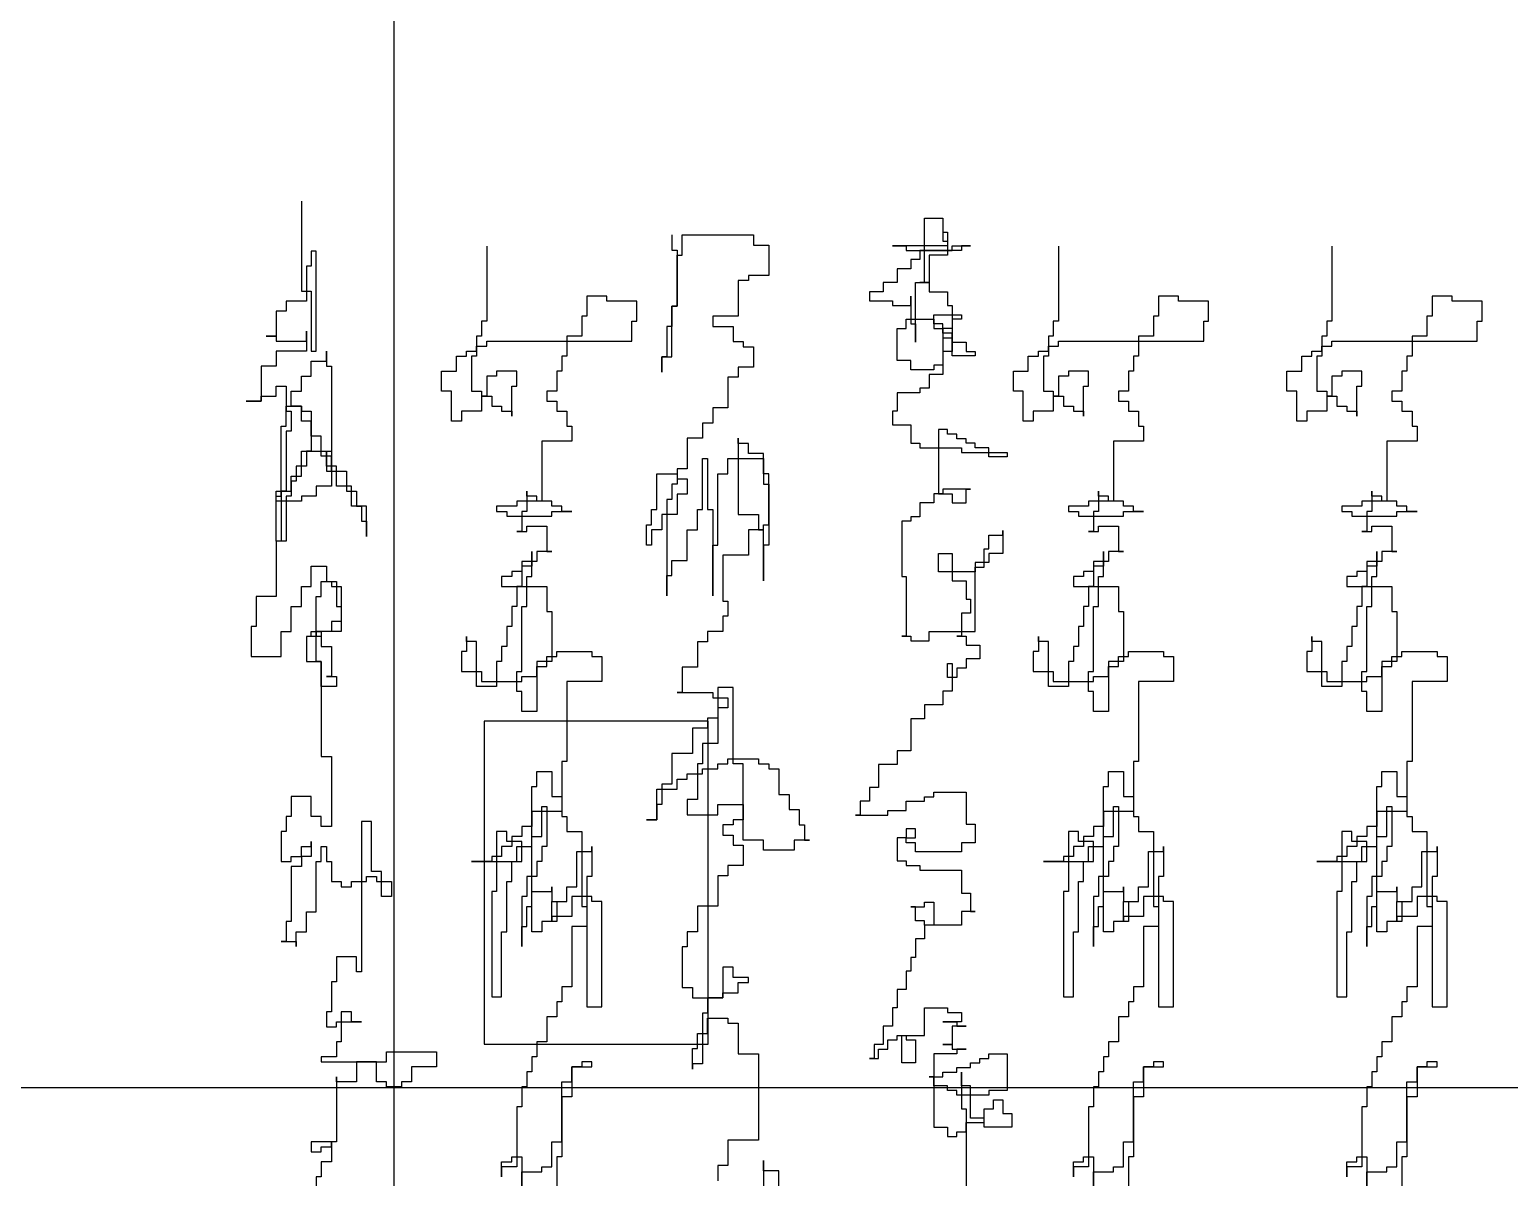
# Model space of a CAD drawing. Extents: x 225307 to 340959, y 27372 to 84205.
# Drawn here: x 314152 to 315447, y 74652 to 75657 of the extents above; entities that cross this region are included whole.
import ezdxf

# ---------------------------------------------------------------- set-up
doc = ezdxf.new("R2010")
doc.units = 0
doc.header["$MEASUREMENT"] = 0
doc.layers.get('0').update_dxf_attribs({"linetype": 'CONTINUOUS'})
doc.layers.add('3', color=7, linetype='CONTINUOUS')
doc.layers.add('PH', color=8, linetype='CONTINUOUS')

msp = doc.modelspace()

# ---------------------------------------------------------------- linework, layer by layer
at = {"color": 251}
for points in [[(314389.9, 75506.7), (314389.9, 75427.9), (314398.6, 75427.9), (314398.6, 75375.3), (314403, 75375.3), (314403, 75462.9), (314398.6, 75462.9), (314398.6, 75449.8), (314394.3, 75449.8), (314394.3, 75419.1), (314376.7, 75419.1), (314376.7, 75410.3), (314368, 75410.3), (314368, 75388.4), (314359.2, 75388.4), (314368, 75388.4), (314368, 75384.1), (314394.3, 75384.1), (314394.3, 75392.8), (314394.3, 75375.3), (314368, 75375.3), (314368, 75362.2), (314354.8, 75362.2), (314354.8, 75331.5), (314341.7, 75331.5), (314354.8, 75331.5), (314354.8, 75335.9), (314368, 75335.9), (314368, 75344.6), (314376.7, 75344.6), (314376.7, 75322.7), (314381.1, 75322.7), (314381.1, 75305.2), (314376.7, 75305.2), (314376.7, 75252.7), (314372.3, 75252.7), (314372.3, 75208.9), (314368, 75208.9), (314368, 75248.3), (314372.3, 75248.3), (314372.3, 75309.6), (314376.7, 75309.6), (314376.7, 75327.1), (314381.1, 75327.1), (314381.1, 75340.3), (314389.9, 75340.3), (314389.9, 75353.4), (314398.6, 75353.4), (314398.6, 75366.5), (314411.8, 75366.5), (314411.8, 75375.3), (314411.8, 75362.2), (314416.2, 75362.2), (314416.2, 75257), (314403, 75257), (314403, 75248.3), (314389.9, 75248.3), (314389.9, 75243.9), (314368, 75243.9), (314368, 75252.7), (314381.1, 75252.7), (314381.1, 75265.8), (314389.9, 75265.8), (314389.9, 75287.7), (314416.2, 75287.7), (314416.2, 75270.2), (314429.3, 75270.2), (314429.3, 75252.7), (314438.1, 75252.7), (314438.1, 75239.5), (314442.5, 75239.5), (314442.5, 75226.4), (314446.9, 75226.4), (314446.9, 75213.2), (314446.9, 75239.5), (314433.7, 75239.5), (314433.7, 75257), (314420.6, 75257), (314420.6, 75274.6), (314411.8, 75274.6), (314411.8, 75287.7), (314411.8, 75270.2), (314416.2, 75270.2), (314416.2, 75283.3), (314407.4, 75283.3), (314407.4, 75300.8), (314398.6, 75300.8), (314398.6, 75314), (314389.9, 75314), (314389.9, 75327.1), (314381.1, 75327.1), (314389.9, 75327.1), (314389.9, 75322.7), (314398.6, 75322.7), (314398.6, 75287.7), (314394.3, 75287.7), (314394.3, 75274.6), (314385.5, 75274.6), (314385.5, 75261.4), (314381.1, 75261.4), (314381.1, 75248.3), (314376.7, 75248.3), (314376.7, 75208.9), (314368, 75208.9), (314368, 75160.7), (314350.4, 75160.7), (314350.4, 75134.4), (314346, 75134.4), (314346, 75108.1), (314372.3, 75108.1), (314372.3, 75130), (314381.1, 75130), (314381.1, 75151.9), (314389.9, 75151.9), (314389.9, 75169.4), (314398.6, 75169.4), (314398.6, 75187), (314411.8, 75187), (314411.8, 75173.8), (314420.6, 75173.8), (314420.6, 75151.9), (314424.9, 75151.9), (314424.9, 75138.8), (314416.2, 75138.8), (314416.2, 75130), (314407.4, 75130), (314407.4, 75125.6), (314398.6, 75125.6), (314398.6, 75130), (314407.4, 75130), (314407.4, 75116.9), (314416.2, 75116.9), (314416.2, 75090.6), (314411.8, 75090.6), (314420.6, 75090.6), (314420.6, 75081.8), (314407.4, 75081.8), (314407.4, 75103.7), (314403, 75103.7), (314403, 75160.7), (314407.4, 75160.7), (314407.4, 75173.8), (314416.2, 75173.8), (314416.2, 75169.4), (314424.9, 75169.4), (314424.9, 75130), (314403, 75130), (314403, 75125.6), (314394.3, 75125.6), (314394.3, 75103.7), (314407.4, 75103.7), (314407.4, 75020.5), (314416.2, 75020.5), (314416.2, 74959.2), (314407.4, 74959.2), (314407.4, 74968), (314398.6, 74968), (314398.6, 74985.5), (314381.1, 74985.5), (314381.1, 74968), (314376.7, 74968), (314376.7, 74954.8), (314372.3, 74954.8), (314372.3, 74928.5), (314381.1, 74928.5), (314381.1, 74932.9), (314389.9, 74932.9), (314389.9, 74941.7), (314398.6, 74941.7), (314398.6, 74946.1), (314398.6, 74932.9), (314389.9, 74932.9), (314389.9, 74924.2), (314381.1, 74924.2), (314381.1, 74876), (314376.7, 74876), (314376.7, 74858.5), (314372.3, 74858.5), (314385.5, 74858.5), (314385.5, 74854.1), (314385.5, 74867.2), (314394.3, 74867.2), (314394.3, 74884.7), (314403, 74884.7), (314403, 74928.5), (314407.4, 74928.5), (314407.4, 74941.7), (314411.8, 74941.7), (314411.8, 74928.5), (314416.2, 74928.5), (314416.2, 74911), (314424.9, 74911), (314424.9, 74906.6), (314433.7, 74906.6), (314433.7, 74911), (314446.9, 74911), (314446.9, 74915.4), (314455.6, 74915.4), (314455.6, 74911), (314468.8, 74911), (314468.8, 74897.9), (314460, 74897.9), (314460, 74919.8), (314451.2, 74919.8), (314451.2, 74963.6), (314442.5, 74963.6), (314442.5, 74832.2), (314438.1, 74832.2), (314438.1, 74845.3), (314420.6, 74845.3), (314420.6, 74823.4), (314416.2, 74823.4), (314416.2, 74797.1), (314411.8, 74797.1), (314411.8, 74784), (314420.6, 74784), (314420.6, 74788.4), (314442.5, 74788.4), (314433.7, 74788.4), (314433.7, 74797.1), (314424.9, 74797.1), (314424.9, 74770.9), (314420.6, 74770.9), (314420.6, 74757.7), (314407.4, 74757.7), (314407.4, 74753.3), (314464.4, 74753.3), (314464.4, 74762.1), (314508.2, 74762.1), (314508.2, 74749), (314486.3, 74749), (314486.3, 74735.8), (314477.5, 74735.8), (314477.5, 74731.4), (314464.4, 74731.4), (314464.4, 74735.8), (314455.6, 74735.8), (314455.6, 74753.3), (314438.1, 74753.3), (314438.1, 74735.8), (314420.6, 74735.8), (314420.6, 74740.2), (314420.6, 74683.3), (314398.6, 74683.3), (314398.6, 74674.5), (314407.4, 74674.5), (314407.4, 74678.9), (314416.2, 74678.9), (314416.2, 74683.3), (314416.2, 74665.7), (314407.4, 74665.7), (314407.4, 74652.6), (314403, 74652.6), (314403, 74635.1)], [(314951.4, 75491.6), (314951.4, 75479.5), (314955.5, 75479.5), (314955.5, 75467.5), (314907.2, 75467.5), (314919.3, 75467.5), (314919.3, 75463.5), (314959.5, 75463.5), (314959.5, 75467.5), (314975.6, 75467.5), (314967.5, 75467.5), (314967.5, 75463.5), (314931.3, 75463.5), (314931.3, 75455.4), (314923.3, 75455.4), (314923.3, 75447.4), (314911.2, 75447.4), (314911.2, 75435.3), (314899.2, 75435.3), (314899.2, 75427.3), (314887.1, 75427.3), (314887.1, 75419.3), (314907.2, 75419.3), (314907.2, 75415.2), (314923.3, 75415.2), (314923.3, 75423.3), (314923.3, 75399.2), (314927.3, 75399.2), (314927.3, 75383.1), (314927.3, 75435.3), (314935.4, 75435.3), (314935.4, 75491.6), (314951.4, 75491.6), (314951.4, 75471.5), (314955.5, 75471.5), (314955.5, 75459.4), (314939.4, 75459.4), (314939.4, 75435.3), (314931.3, 75435.3), (314939.4, 75435.3), (314939.4, 75427.3), (314955.5, 75427.3), (314955.5, 75415.2), (314959.5, 75415.2), (314959.5, 75375.1), (314951.4, 75375.1), (314951.4, 75363), (314943.4, 75363), (314943.4, 75359), (314923.3, 75359), (314923.3, 75367), (314911.2, 75367), (314911.2, 75395.2), (314919.3, 75395.2), (314919.3, 75403.2), (314943.4, 75403.2), (314943.4, 75395.2), (314951.4, 75395.2), (314951.4, 75387.1), (314959.5, 75387.1), (314959.5, 75383.1), (314971.6, 75383.1), (314971.6, 75375.1), (314979.6, 75375.1), (314979.6, 75371.1), (314959.5, 75371.1), (314959.5, 75391.1), (314951.4, 75391.1), (314951.4, 75399.2), (314943.4, 75399.2), (314943.4, 75407.2), (314967.5, 75407.2), (314967.5, 75403.2), (314959.5, 75403.2), (314959.5, 75395.2), (314951.4, 75395.2), (314951.4, 75355), (314939.4, 75355), (314939.4, 75342.9), (314931.3, 75342.9), (314931.3, 75338.9), (314911.2, 75338.9), (314911.2, 75322.8), (314907.2, 75322.8), (314907.2, 75310.8), (314923.3, 75310.8), (314923.3, 75294.7), (314931.3, 75294.7), (314931.3, 75290.7), (314967.5, 75290.7), (314967.5, 75286.7), (315007.7, 75286.7), (315007.7, 75282.7), (314991.7, 75282.7), (314991.7, 75290.7), (314979.6, 75290.7), (314979.6, 75294.7), (314971.6, 75294.7), (314971.6, 75298.7), (314963.5, 75298.7), (314963.5, 75302.7), (314955.5, 75302.7), (314955.5, 75306.8), (314947.4, 75306.8), (314947.4, 75250.5), (314959.5, 75250.5), (314959.5, 75242.5), (314971.6, 75242.5), (314971.6, 75254.5), (314975.6, 75254.5), (314951.4, 75254.5), (314951.4, 75250.5), (314943.4, 75250.5), (314943.4, 75242.5), (314931.3, 75242.5), (314931.3, 75230.4), (314923.3, 75230.4), (314923.3, 75226.4), (314915.3, 75226.4), (314915.3, 75178.2), (314919.3, 75178.2), (314919.3, 75126), (314915.3, 75126), (314923.3, 75126), (314923.3, 75121.9), (314939.4, 75121.9), (314939.4, 75130), (314979.6, 75130), (314979.6, 75186.2), (314987.6, 75186.2), (314987.6, 75202.3), (314991.7, 75202.3), (314991.7, 75214.4), (315003.7, 75214.4), (315003.7, 75218.4), (315003.7, 75198.3), (314991.7, 75198.3), (314991.7, 75190.2), (314979.6, 75190.2), (314979.6, 75182.2), (314947.4, 75182.2), (314947.4, 75198.3), (314959.5, 75198.3), (314959.5, 75174.2), (314971.6, 75174.2), (314971.6, 75158.1), (314975.6, 75158.1), (314975.6, 75146), (314967.5, 75146), (314967.5, 75126), (314963.5, 75126), (314971.6, 75126), (314971.6, 75117.9), (314983.6, 75117.9), (314983.6, 75105.9), (314971.6, 75105.9), (314971.6, 75097.8), (314963.5, 75097.8), (314963.5, 75089.8), (314955.5, 75089.8), (314955.5, 75101.8), (314959.5, 75101.8), (314959.5, 75077.7), (314951.4, 75077.7), (314951.4, 75065.7), (314935.4, 75065.7), (314935.4, 75053.6), (314923.3, 75053.6), (314923.3, 75025.5), (314911.2, 75025.5), (314911.2, 75013.5), (314895.1, 75013.5), (314895.1, 74993.4), (314887.1, 74993.4), (314887.1, 74981.3), (314879.1, 74981.3), (314879.1, 74969.3), (314875, 74969.3), (314903.2, 74969.3), (314903.2, 74973.3), (314919.3, 74973.3), (314919.3, 74981.3), (314935.4, 74981.3), (314935.4, 74985.3), (314943.4, 74985.3), (314943.4, 74989.3), (314971.6, 74989.3), (314971.6, 74961.2), (314979.6, 74961.2), (314979.6, 74945.1), (314967.5, 74945.1), (314967.5, 74937.1), (314927.3, 74937.1), (314927.3, 74945.1), (314919.3, 74945.1), (314919.3, 74949.2), (314927.3, 74949.2), (314927.3, 74957.2), (314919.3, 74957.2), (314919.3, 74949.2), (314911.2, 74949.2), (314911.2, 74929.1), (314919.3, 74929.1), (314919.3, 74925.1), (314931.3, 74925.1), (314931.3, 74921), (314967.5, 74921), (314967.5, 74901), (314975.6, 74901), (314975.6, 74884.9), (314979.6, 74884.9), (314967.5, 74884.9), (314967.5, 74872.8), (314935.4, 74872.8), (314935.4, 74876.8), (314927.3, 74876.8), (314927.3, 74888.9), (314923.3, 74888.9), (314935.4, 74888.9), (314935.4, 74892.9), (314943.4, 74892.9), (314943.4, 74872.8), (314935.4, 74872.8), (314935.4, 74860.8), (314927.3, 74860.8), (314927.3, 74844.7), (314923.3, 74844.7), (314923.3, 74832.6), (314919.3, 74832.6), (314919.3, 74816.6), (314911.2, 74816.6), (314911.2, 74800.5), (314907.2, 74800.5), (314907.2, 74784.4), (314899.2, 74784.4), (314899.2, 74768.4), (314891.1, 74768.4), (314891.1, 74756.3), (314887.1, 74756.3), (314895.1, 74756.3), (314895.1, 74764.3), (314903.2, 74764.3), (314903.2, 74772.4), (314911.2, 74772.4), (314911.2, 74776.4), (314919.3, 74776.4), (314919.3, 74772.4), (314927.3, 74772.4), (314927.3, 74752.3), (314915.3, 74752.3), (314915.3, 74776.4), (314935.4, 74776.4), (314935.4, 74800.5), (314955.5, 74800.5), (314955.5, 74796.5), (314967.5, 74796.5), (314967.5, 74788.4), (314951.4, 74788.4), (314963.5, 74788.4), (314963.5, 74784.4), (314971.6, 74784.4), (314959.5, 74784.4), (314959.5, 74768.4), (314951.4, 74768.4), (314959.5, 74768.4), (314959.5, 74764.3), (314971.6, 74764.3), (314963.5, 74764.3), (314963.5, 74760.3), (314943.4, 74760.3), (314943.4, 74740.2), (314939.4, 74740.2), (314951.4, 74740.2), (314951.4, 74744.3), (314963.5, 74744.3), (314963.5, 74748.3), (314975.6, 74748.3), (314975.6, 74752.3), (314983.6, 74752.3), (314983.6, 74756.3), (314991.7, 74756.3), (314991.7, 74760.3), (315007.7, 74760.3), (315007.7, 74728.2), (314991.7, 74728.2), (314991.7, 74724.2), (314963.5, 74724.2), (314963.5, 74728.2), (314955.5, 74728.2), (314955.5, 74732.2), (314943.4, 74732.2), (314943.4, 74740.2), (314943.4, 74696), (314955.5, 74696), (314955.5, 74688), (314963.5, 74688), (314963.5, 74692), (314971.6, 74692), (314971.6, 74700.1), (314987.6, 74700.1), (314987.6, 74712.1), (314995.7, 74712.1), (314995.7, 74720.1), (315003.7, 74720.1), (315003.7, 74708.1), (315011.8, 74708.1), (315011.8, 74696), (314987.6, 74696), (314987.6, 74704.1), (314975.6, 74704.1), (314975.6, 74732.2), (314967.5, 74732.2), (314967.5, 74744.3), (314967.5, 74712.1), (314971.6, 74712.1), (314971.6, 74603.6)], [(314714.2, 75477.1), (314714.2, 75463.8), (314718.7, 75463.8), (314718.7, 75414.8), (314714.2, 75414.8), (314714.2, 75397), (314709.8, 75397), (314709.8, 75370.3), (314705.3, 75370.3), (314705.3, 75356.9), (314705.3, 75370.3), (314714.2, 75370.3), (314714.2, 75414.8), (314718.7, 75414.8), (314718.7, 75459.3), (314723.1, 75459.3), (314723.1, 75477.1), (314785.5, 75477.1), (314785.5, 75468.2), (314798.9, 75468.2), (314798.9, 75441.5), (314781.1, 75441.5), (314781.1, 75437.1), (314772.2, 75437.1), (314772.2, 75405.9), (314749.9, 75405.9), (314749.9, 75397), (314767.7, 75397), (314767.7, 75383.7), (314776.6, 75383.7), (314776.6, 75379.2), (314785.5, 75379.2), (314785.5, 75361.4), (314772.2, 75361.4), (314772.2, 75352.5), (314763.2, 75352.5), (314763.2, 75325.8), (314749.9, 75325.8), (314749.9, 75312.4), (314741, 75312.4), (314741, 75299.1), (314727.6, 75299.1), (314727.6, 75272.4), (314718.7, 75272.4), (314718.7, 75259), (314714.2, 75259), (314714.2, 75245.6), (314709.8, 75245.6), (314709.8, 75232.3), (314705.3, 75232.3), (314705.3, 75218.9), (314696.4, 75218.9), (314696.4, 75205.6), (314692, 75205.6), (314692, 75223.4), (314696.4, 75223.4), (314696.4, 75236.7), (314700.9, 75236.7), (314700.9, 75267.9), (314718.7, 75267.9), (314718.7, 75263.5), (314727.6, 75263.5), (314727.6, 75250.1), (314718.7, 75250.1), (314718.7, 75232.3), (314709.8, 75232.3), (314709.8, 75161.1), (314709.8, 75178.9), (314714.2, 75178.9), (314714.2, 75192.2), (314727.6, 75192.2), (314727.6, 75218.9), (314736.5, 75218.9), (314736.5, 75236.7), (314741, 75236.7), (314741, 75281.3), (314745.4, 75281.3), (314745.4, 75236.7), (314749.9, 75236.7), (314749.9, 75161.1), (314749.9, 75205.6), (314754.3, 75205.6), (314754.3, 75267.9), (314763.2, 75267.9), (314763.2, 75281.3), (314794.4, 75281.3), (314794.4, 75259), (314798.9, 75259), (314798.9, 75205.6), (314794.4, 75205.6), (314794.4, 75174.4), (314794.4, 75223.4), (314798.9, 75223.4), (314798.9, 75267.9), (314794.4, 75267.9), (314794.4, 75285.7), (314781.1, 75285.7), (314781.1, 75294.6), (314772.2, 75294.6), (314772.2, 75299.1), (314772.2, 75232.3), (314790, 75232.3), (314790, 75218.9), (314794.4, 75218.9), (314781.1, 75218.9), (314781.1, 75196.7), (314758.8, 75196.7), (314758.8, 75156.6), (314763.2, 75156.6), (314763.2, 75143.3), (314758.8, 75143.3), (314758.8, 75129.9), (314745.4, 75129.9), (314745.4, 75121), (314736.5, 75121), (314736.5, 75098.7), (314723.1, 75098.7), (314723.1, 75076.5), (314718.7, 75076.5), (314749.9, 75076.5), (314749.9, 75072), (314763.2, 75072), (314763.2, 75063.1), (314754.3, 75063.1), (314754.3, 75054.2), (314745.4, 75054.2), (314745.4, 75045.3), (314732.1, 75045.3), (314732.1, 75023.1), (314714.2, 75023.1), (314714.2, 74996.3), (314705.3, 74996.3), (314705.3, 74978.5), (314700.9, 74978.5), (314700.9, 74965.2), (314692, 74965.2), (314700.9, 74965.2), (314700.9, 74991.9), (314718.7, 74991.9), (314718.7, 75000.8), (314727.6, 75000.8), (314727.6, 75005.3), (314741, 75005.3), (314741, 75009.7), (314754.3, 75009.7), (314754.3, 75014.2), (314763.2, 75014.2), (314763.2, 75018.6), (314790, 75018.6), (314790, 75014.2), (314798.9, 75014.2), (314798.9, 75009.7), (314807.8, 75009.7), (314807.8, 74987.4), (314816.7, 74987.4), (314816.7, 74974.1), (314825.6, 74974.1), (314825.6, 74960.7), (314830.1, 74960.7), (314830.1, 74947.4), (314834.5, 74947.4), (314821.2, 74947.4), (314821.2, 74938.5), (314794.4, 74938.5), (314794.4, 74947.4), (314776.6, 74947.4), (314776.6, 75014.2), (314767.7, 75014.2), (314767.7, 75080.9), (314754.3, 75080.9), (314754.3, 75032), (314741, 75032), (314741, 75014.2), (314736.5, 75014.2), (314736.5, 74983), (314727.6, 74983), (314727.6, 74969.6), (314754.3, 74969.6), (314754.3, 74978.5), (314776.6, 74978.5), (314776.6, 74965.2), (314767.7, 74965.2), (314767.7, 74960.7), (314758.8, 74960.7), (314758.8, 74951.8), (314767.7, 74951.8), (314767.7, 74942.9), (314776.6, 74942.9), (314776.6, 74925.1), (314763.2, 74925.1), (314763.2, 74916.2), (314754.3, 74916.2), (314754.3, 74889.5), (314736.5, 74889.5), (314736.5, 74867.2), (314727.6, 74867.2), (314727.6, 74853.9), (314723.1, 74853.9), (314723.1, 74818.3), (314732.1, 74818.3), (314732.1, 74809.4), (314758.8, 74809.4), (314758.8, 74813.8), (314772.2, 74813.8), (314772.2, 74822.7), (314781.1, 74822.7), (314781.1, 74827.2), (314767.7, 74827.2), (314767.7, 74836.1), (314758.8, 74836.1), (314758.8, 74809.4), (314745.4, 74809.4), (314745.4, 74796), (314741, 74796), (314741, 74751.5), (314732.1, 74751.5), (314732.1, 74747), (314732.1, 74764.9), (314736.5, 74764.9), (314736.5, 74778.2), (314745.4, 74778.2), (314745.4, 74791.6), (314763.2, 74791.6), (314763.2, 74787.1), (314772.2, 74787.1), (314772.2, 74760.4), (314790, 74760.4), (314790, 74684.7), (314763.2, 74684.7), (314763.2, 74662.5), (314754.3, 74662.5), (314754.3, 74649.1)], [(314552.1, 75467.3), (314552.1, 75401.6), (314547.7, 75401.6), (314547.7, 75388.4), (314543.3, 75388.4), (314543.3, 75370.9), (314538.9, 75370.9), (314538.9, 75340.3), (314547.7, 75340.3), (314547.7, 75335.9), (314556.5, 75335.9), (314556.5, 75327.1), (314565.2, 75327.1), (314565.2, 75322.7), (314574, 75322.7), (314574, 75318.4), (314574, 75344.6), (314578.4, 75344.6), (314578.4, 75357.8), (314560.8, 75357.8), (314560.8, 75353.4), (314552.1, 75353.4), (314552.1, 75335.9), (314547.7, 75335.9), (314547.7, 75322.7), (314530.2, 75322.7), (314530.2, 75314), (314521.4, 75314), (314521.4, 75340.3), (314512.6, 75340.3), (314512.6, 75357.8), (314525.8, 75357.8), (314525.8, 75370.9), (314534.5, 75370.9), (314534.5, 75375.3), (314543.3, 75375.3), (314543.3, 75379.7), (314552.1, 75379.7), (314552.1, 75384.1), (314679.2, 75384.1), (314679.2, 75401.6), (314683.6, 75401.6), (314683.6, 75419.1), (314657.3, 75419.1), (314657.3, 75423.5), (314639.7, 75423.5), (314639.7, 75406), (314635.4, 75406), (314635.4, 75388.4), (314622.2, 75388.4), (314622.2, 75370.9), (314617.8, 75370.9), (314617.8, 75357.8), (314613.4, 75357.8), (314613.4, 75340.3), (314604.7, 75340.3), (314604.7, 75331.5), (314613.4, 75331.5), (314613.4, 75322.7), (314622.2, 75322.7), (314622.2, 75309.6), (314626.6, 75309.6), (314626.6, 75296.5), (314600.3, 75296.5), (314600.3, 75243.9), (314578.4, 75243.9), (314578.4, 75239.5), (314560.8, 75239.5), (314560.8, 75235.1), (314569.6, 75235.1), (314569.6, 75230.8), (314609.1, 75230.8), (314609.1, 75235.1), (314626.6, 75235.1), (314617.8, 75235.1), (314617.8, 75239.5), (314609.1, 75239.5), (314609.1, 75243.9), (314595.9, 75243.9), (314595.9, 75248.3), (314587.1, 75248.3), (314587.1, 75252.7), (314587.1, 75235.1), (314582.8, 75235.1), (314582.8, 75217.6), (314578.4, 75217.6), (314587.1, 75217.6), (314587.1, 75222), (314604.7, 75222), (314604.7, 75200.1), (314609.1, 75200.1), (314595.9, 75200.1), (314595.9, 75191.3), (314582.8, 75191.3), (314582.8, 75182.6), (314574, 75182.6), (314574, 75178.2), (314565.2, 75178.2), (314565.2, 75169.4), (314604.7, 75169.4), (314604.7, 75147.5), (314609.1, 75147.5), (314609.1, 75103.7), (314595.9, 75103.7), (314595.9, 75059.9), (314582.8, 75059.9), (314582.8, 75077.5), (314578.4, 75077.5), (314578.4, 75095), (314582.8, 75095), (314582.8, 75151.9), (314587.1, 75151.9), (314587.1, 75178.2), (314591.5, 75178.2), (314591.5, 75200.1), (314591.5, 75187), (314582.8, 75187), (314582.8, 75169.4), (314578.4, 75169.4), (314578.4, 75151.9), (314574, 75151.9), (314574, 75134.4), (314569.6, 75134.4), (314569.6, 75116.9), (314565.2, 75116.9), (314565.2, 75103.7), (314560.8, 75103.7), (314560.8, 75081.8), (314543.3, 75081.8), (314543.3, 75121.3), (314534.5, 75121.3), (314534.5, 75125.6), (314534.5, 75112.5), (314530.2, 75112.5), (314530.2, 75095), (314547.7, 75095), (314547.7, 75086.2), (314582.8, 75086.2), (314582.8, 75090.6), (314595.9, 75090.6), (314595.9, 75099.4), (314604.7, 75099.4), (314604.7, 75108.1), (314613.4, 75108.1), (314613.4, 75112.5), (314644.1, 75112.5), (314644.1, 75108.1), (314652.9, 75108.1), (314652.9, 75086.2), (314622.2, 75086.2), (314622.2, 75016.1), (314617.8, 75016.1), (314617.8, 74972.3), (314591.5, 74972.3), (314591.5, 74959.2), (314582.8, 74959.2), (314582.8, 74950.4), (314574, 74950.4), (314574, 74941.7), (314565.2, 74941.7), (314565.2, 74932.9), (314556.5, 74932.9), (314556.5, 74928.5), (314538.9, 74928.5), (314582.8, 74928.5), (314582.8, 74946.1), (314569.6, 74946.1), (314569.6, 74954.8), (314560.8, 74954.8), (314560.8, 74902.3), (314556.5, 74902.3), (314556.5, 74810.3), (314565.2, 74810.3), (314565.2, 74867.2), (314569.6, 74867.2), (314569.6, 74911), (314574, 74911), (314574, 74928.5), (314578.4, 74928.5), (314578.4, 74941.7), (314591.5, 74941.7), (314591.5, 74950.4), (314600.3, 74950.4), (314600.3, 74976.7), (314604.7, 74976.7), (314604.7, 74941.7), (314600.3, 74941.7), (314600.3, 74928.5), (314595.9, 74928.5), (314595.9, 74915.4), (314587.1, 74915.4), (314587.1, 74897.9), (314582.8, 74897.9), (314582.8, 74854.1), (314582.8, 74871.6), (314587.1, 74871.6), (314587.1, 74889.1), (314591.5, 74889.1), (314591.5, 74902.3), (314609.1, 74902.3), (314609.1, 74906.6), (314609.1, 74893.5), (314613.4, 74893.5), (314613.4, 74876), (314600.3, 74876), (314600.3, 74867.2), (314591.5, 74867.2), (314591.5, 74994.2), (314595.9, 74994.2), (314595.9, 75007.4), (314609.1, 75007.4), (314609.1, 74985.5), (314617.8, 74985.5), (314617.8, 74968), (314622.2, 74968), (314622.2, 74954.8), (314635.4, 74954.8), (314635.4, 74889.1), (314639.7, 74889.1), (314639.7, 74801.5), (314652.9, 74801.5), (314652.9, 74893.5), (314644.1, 74893.5), (314644.1, 74897.9), (314626.6, 74897.9), (314626.6, 74880.4), (314609.1, 74880.4), (314609.1, 74876), (314609.1, 74893.5), (314622.2, 74893.5), (314622.2, 74906.6), (314631, 74906.6), (314631, 74937.3), (314644.1, 74937.3), (314644.1, 74941.7), (314644.1, 74915.4), (314639.7, 74915.4), (314639.7, 74871.6), (314626.6, 74871.6), (314626.6, 74819), (314617.8, 74819), (314617.8, 74805.9), (314613.4, 74805.9), (314613.4, 74792.8), (314604.7, 74792.8), (314604.7, 74770.9), (314595.9, 74770.9), (314595.9, 74757.7), (314591.5, 74757.7), (314591.5, 74744.6), (314587.1, 74744.6), (314587.1, 74731.4), (314582.8, 74731.4), (314582.8, 74713.9), (314578.4, 74713.9), (314578.4, 74661.4), (314565.2, 74661.4), (314565.2, 74652.6), (314565.2, 74665.7), (314574, 74665.7), (314574, 74670.1), (314582.8, 74670.1), (314582.8, 74635.1)], [(315052.4, 75467.3), (315052.4, 75401.6), (315048, 75401.6), (315048, 75388.4), (315043.7, 75388.4), (315043.7, 75370.9), (315039.3, 75370.9), (315039.3, 75340.3), (315048, 75340.3), (315048, 75335.9), (315056.8, 75335.9), (315056.8, 75327.1), (315065.6, 75327.1), (315065.6, 75322.7), (315074.3, 75322.7), (315074.3, 75318.4), (315074.3, 75344.6), (315078.7, 75344.6), (315078.7, 75357.8), (315061.2, 75357.8), (315061.2, 75353.4), (315052.4, 75353.4), (315052.4, 75335.9), (315048, 75335.9), (315048, 75322.7), (315030.5, 75322.7), (315030.5, 75314), (315021.7, 75314), (315021.7, 75340.3), (315013, 75340.3), (315013, 75357.8), (315026.1, 75357.8), (315026.1, 75370.9), (315034.9, 75370.9), (315034.9, 75375.3), (315043.7, 75375.3), (315043.7, 75379.7), (315052.4, 75379.7), (315052.4, 75384.1), (315179.6, 75384.1), (315179.6, 75401.6), (315183.9, 75401.6), (315183.9, 75419.1), (315157.6, 75419.1), (315157.6, 75423.5), (315140.1, 75423.5), (315140.1, 75406), (315135.7, 75406), (315135.7, 75388.4), (315122.6, 75388.4), (315122.6, 75370.9), (315118.2, 75370.9), (315118.2, 75357.8), (315113.8, 75357.8), (315113.8, 75340.3), (315105, 75340.3), (315105, 75331.5), (315113.8, 75331.5), (315113.8, 75322.7), (315122.6, 75322.7), (315122.6, 75309.6), (315127, 75309.6), (315127, 75296.5), (315100.6, 75296.5), (315100.6, 75243.9), (315078.7, 75243.9), (315078.7, 75239.5), (315061.2, 75239.5), (315061.2, 75235.1), (315070, 75235.1), (315070, 75230.8), (315109.4, 75230.8), (315109.4, 75235.1), (315127, 75235.1), (315118.2, 75235.1), (315118.2, 75239.5), (315109.4, 75239.5), (315109.4, 75243.9), (315096.3, 75243.9), (315096.3, 75248.3), (315087.5, 75248.3), (315087.5, 75252.7), (315087.5, 75235.1), (315083.1, 75235.1), (315083.1, 75217.6), (315078.7, 75217.6), (315087.5, 75217.6), (315087.5, 75222), (315105, 75222), (315105, 75200.1), (315109.4, 75200.1), (315096.3, 75200.1), (315096.3, 75191.3), (315083.1, 75191.3), (315083.1, 75182.6), (315074.3, 75182.6), (315074.3, 75178.2), (315065.6, 75178.2), (315065.6, 75169.4), (315105, 75169.4), (315105, 75147.5), (315109.4, 75147.5), (315109.4, 75103.7), (315096.3, 75103.7), (315096.3, 75059.9), (315083.1, 75059.9), (315083.1, 75077.5), (315078.7, 75077.5), (315078.7, 75095), (315083.1, 75095), (315083.1, 75151.9), (315087.5, 75151.9), (315087.5, 75178.2), (315091.9, 75178.2), (315091.9, 75200.1), (315091.9, 75187), (315083.1, 75187), (315083.1, 75169.4), (315078.7, 75169.4), (315078.7, 75151.9), (315074.3, 75151.9), (315074.3, 75134.4), (315070, 75134.4), (315070, 75116.9), (315065.6, 75116.9), (315065.6, 75103.7), (315061.2, 75103.7), (315061.2, 75081.8), (315043.7, 75081.8), (315043.7, 75121.3), (315034.9, 75121.3), (315034.9, 75125.6), (315034.9, 75112.5), (315030.5, 75112.5), (315030.5, 75095), (315048, 75095), (315048, 75086.2), (315083.1, 75086.2), (315083.1, 75090.6), (315096.3, 75090.6), (315096.3, 75099.4), (315105, 75099.4), (315105, 75108.1), (315113.8, 75108.1), (315113.8, 75112.5), (315144.5, 75112.5), (315144.5, 75108.1), (315153.3, 75108.1), (315153.3, 75086.2), (315122.6, 75086.2), (315122.6, 75016.1), (315118.2, 75016.1), (315118.2, 74972.3), (315091.9, 74972.3), (315091.9, 74959.2), (315083.1, 74959.2), (315083.1, 74950.4), (315074.3, 74950.4), (315074.3, 74941.7), (315065.6, 74941.7), (315065.6, 74932.9), (315056.8, 74932.9), (315056.8, 74928.5), (315039.3, 74928.5), (315083.1, 74928.5), (315083.1, 74946.1), (315070, 74946.1), (315070, 74954.8), (315061.2, 74954.8), (315061.2, 74902.3), (315056.8, 74902.3), (315056.8, 74810.3), (315065.6, 74810.3), (315065.6, 74867.2), (315070, 74867.2), (315070, 74911), (315074.3, 74911), (315074.3, 74928.5), (315078.7, 74928.5), (315078.7, 74941.7), (315091.9, 74941.7), (315091.9, 74950.4), (315100.6, 74950.4), (315100.6, 74976.7), (315105, 74976.7), (315105, 74941.7), (315100.6, 74941.7), (315100.6, 74928.5), (315096.3, 74928.5), (315096.3, 74915.4), (315087.5, 74915.4), (315087.5, 74897.9), (315083.1, 74897.9), (315083.1, 74854.1), (315083.1, 74871.6), (315087.5, 74871.6), (315087.5, 74889.1), (315091.9, 74889.1), (315091.9, 74902.3), (315109.4, 74902.3), (315109.4, 74906.6), (315109.4, 74893.5), (315113.8, 74893.5), (315113.8, 74876), (315100.6, 74876), (315100.6, 74867.2), (315091.9, 74867.2), (315091.9, 74994.2), (315096.3, 74994.2), (315096.3, 75007.4), (315109.4, 75007.4), (315109.4, 74985.5), (315118.2, 74985.5), (315118.2, 74968), (315122.6, 74968), (315122.6, 74954.8), (315135.7, 74954.8), (315135.7, 74889.1), (315140.1, 74889.1), (315140.1, 74801.5), (315153.3, 74801.5), (315153.3, 74893.5), (315144.5, 74893.5), (315144.5, 74897.9), (315127, 74897.9), (315127, 74880.4), (315109.4, 74880.4), (315109.4, 74876), (315109.4, 74893.5), (315122.6, 74893.5), (315122.6, 74906.6), (315131.3, 74906.6), (315131.3, 74937.3), (315144.5, 74937.3), (315144.5, 74941.7), (315144.5, 74915.4), (315140.1, 74915.4), (315140.1, 74871.6), (315127, 74871.6), (315127, 74819), (315118.2, 74819), (315118.2, 74805.9), (315113.8, 74805.9), (315113.8, 74792.8), (315105, 74792.8), (315105, 74770.9), (315096.3, 74770.9), (315096.3, 74757.7), (315091.9, 74757.7), (315091.9, 74744.6), (315087.5, 74744.6), (315087.5, 74731.4), (315083.1, 74731.4), (315083.1, 74713.9), (315078.7, 74713.9), (315078.7, 74661.4), (315065.6, 74661.4), (315065.6, 74652.6), (315065.6, 74665.7), (315074.3, 74665.7), (315074.3, 74670.1), (315083.1, 74670.1), (315083.1, 74635.1)], [(315291.7, 75467.3), (315291.7, 75401.6), (315287.3, 75401.6), (315287.3, 75388.4), (315283, 75388.4), (315283, 75370.9), (315278.6, 75370.9), (315278.6, 75340.3), (315287.3, 75340.3), (315287.3, 75335.9), (315296.1, 75335.9), (315296.1, 75327.1), (315304.9, 75327.1), (315304.9, 75322.7), (315313.6, 75322.7), (315313.6, 75318.4), (315313.6, 75344.6), (315318, 75344.6), (315318, 75357.8), (315300.5, 75357.8), (315300.5, 75353.4), (315291.7, 75353.4), (315291.7, 75335.9), (315287.3, 75335.9), (315287.3, 75322.7), (315269.8, 75322.7), (315269.8, 75314), (315261, 75314), (315261, 75340.3), (315252.3, 75340.3), (315252.3, 75357.8), (315265.4, 75357.8), (315265.4, 75370.9), (315274.2, 75370.9), (315274.2, 75375.3), (315283, 75375.3), (315283, 75379.7), (315291.7, 75379.7), (315291.7, 75384.1), (315418.9, 75384.1), (315418.9, 75401.6), (315423.2, 75401.6), (315423.2, 75419.1), (315396.9, 75419.1), (315396.9, 75423.5), (315379.4, 75423.5), (315379.4, 75406), (315375, 75406), (315375, 75388.4), (315361.9, 75388.4), (315361.9, 75370.9), (315357.5, 75370.9), (315357.5, 75357.8), (315353.1, 75357.8), (315353.1, 75340.3), (315344.3, 75340.3), (315344.3, 75331.5), (315353.1, 75331.5), (315353.1, 75322.7), (315361.9, 75322.7), (315361.9, 75309.6), (315366.3, 75309.6), (315366.3, 75296.5), (315340, 75296.5), (315340, 75243.9), (315318, 75243.9), (315318, 75239.5), (315300.5, 75239.5), (315300.5, 75235.1), (315309.3, 75235.1), (315309.3, 75230.8), (315348.7, 75230.8), (315348.7, 75235.1), (315366.3, 75235.1), (315357.5, 75235.1), (315357.5, 75239.5), (315348.7, 75239.5), (315348.7, 75243.9), (315335.6, 75243.9), (315335.6, 75248.3), (315326.8, 75248.3), (315326.8, 75252.7), (315326.8, 75235.1), (315322.4, 75235.1), (315322.4, 75217.6), (315318, 75217.6), (315326.8, 75217.6), (315326.8, 75222), (315344.3, 75222), (315344.3, 75200.1), (315348.7, 75200.1), (315335.6, 75200.1), (315335.6, 75191.3), (315322.4, 75191.3), (315322.4, 75182.6), (315313.6, 75182.6), (315313.6, 75178.2), (315304.9, 75178.2), (315304.9, 75169.4), (315344.3, 75169.4), (315344.3, 75147.5), (315348.7, 75147.5), (315348.7, 75103.7), (315335.6, 75103.7), (315335.6, 75059.9), (315322.4, 75059.9), (315322.4, 75077.5), (315318, 75077.5), (315318, 75095), (315322.4, 75095), (315322.4, 75151.9), (315326.8, 75151.9), (315326.8, 75178.2), (315331.2, 75178.2), (315331.2, 75200.1), (315331.2, 75187), (315322.4, 75187), (315322.4, 75169.4), (315318, 75169.4), (315318, 75151.9), (315313.6, 75151.9), (315313.6, 75134.4), (315309.3, 75134.4), (315309.3, 75116.9), (315304.9, 75116.9), (315304.9, 75103.7), (315300.5, 75103.7), (315300.5, 75081.8), (315283, 75081.8), (315283, 75121.3), (315274.2, 75121.3), (315274.2, 75125.6), (315274.2, 75112.5), (315269.8, 75112.5), (315269.8, 75095), (315287.3, 75095), (315287.3, 75086.2), (315322.4, 75086.2), (315322.4, 75090.6), (315335.6, 75090.6), (315335.6, 75099.4), (315344.3, 75099.4), (315344.3, 75108.1), (315353.1, 75108.1), (315353.1, 75112.5), (315383.8, 75112.5), (315383.8, 75108.1), (315392.6, 75108.1), (315392.6, 75086.2), (315361.9, 75086.2), (315361.9, 75016.1), (315357.5, 75016.1), (315357.5, 74972.3), (315331.2, 74972.3), (315331.2, 74959.2), (315322.4, 74959.2), (315322.4, 74950.4), (315313.6, 74950.4), (315313.6, 74941.7), (315304.9, 74941.7), (315304.9, 74932.9), (315296.1, 74932.9), (315296.1, 74928.5), (315278.6, 74928.5), (315322.4, 74928.5), (315322.4, 74946.1), (315309.3, 74946.1), (315309.3, 74954.8), (315300.5, 74954.8), (315300.5, 74902.3), (315296.1, 74902.3), (315296.1, 74810.3), (315304.9, 74810.3), (315304.9, 74867.2), (315309.3, 74867.2), (315309.3, 74911), (315313.6, 74911), (315313.6, 74928.5), (315318, 74928.5), (315318, 74941.7), (315331.2, 74941.7), (315331.2, 74950.4), (315340, 74950.4), (315340, 74976.7), (315344.3, 74976.7), (315344.3, 74941.7), (315340, 74941.7), (315340, 74928.5), (315335.6, 74928.5), (315335.6, 74915.4), (315326.8, 74915.4), (315326.8, 74897.9), (315322.4, 74897.9), (315322.4, 74854.1), (315322.4, 74871.6), (315326.8, 74871.6), (315326.8, 74889.1), (315331.2, 74889.1), (315331.2, 74902.3), (315348.7, 74902.3), (315348.7, 74906.6), (315348.7, 74893.5), (315353.1, 74893.5), (315353.1, 74876), (315340, 74876), (315340, 74867.2), (315331.2, 74867.2), (315331.2, 74994.2), (315335.6, 74994.2), (315335.6, 75007.4), (315348.7, 75007.4), (315348.7, 74985.5), (315357.5, 74985.5), (315357.5, 74968), (315361.9, 74968), (315361.9, 74954.8), (315375, 74954.8), (315375, 74889.1), (315379.4, 74889.1), (315379.4, 74801.5), (315392.6, 74801.5), (315392.6, 74893.5), (315383.8, 74893.5), (315383.8, 74897.9), (315366.3, 74897.9), (315366.3, 74880.4), (315348.7, 74880.4), (315348.7, 74876), (315348.7, 74893.5), (315361.9, 74893.5), (315361.9, 74906.6), (315370.6, 74906.6), (315370.6, 74937.3), (315383.8, 74937.3), (315383.8, 74941.7), (315383.8, 74915.4), (315379.4, 74915.4), (315379.4, 74871.6), (315366.3, 74871.6), (315366.3, 74819), (315357.5, 74819), (315357.5, 74805.9), (315353.1, 74805.9), (315353.1, 74792.8), (315344.3, 74792.8), (315344.3, 74770.9), (315335.6, 74770.9), (315335.6, 74757.7), (315331.2, 74757.7), (315331.2, 74744.6), (315326.8, 74744.6), (315326.8, 74731.4), (315322.4, 74731.4), (315322.4, 74713.9), (315318, 74713.9), (315318, 74661.4), (315304.9, 74661.4), (315304.9, 74652.6), (315304.9, 74665.7), (315313.6, 74665.7), (315313.6, 74670.1), (315322.4, 74670.1), (315322.4, 74635.1)], [(314582.8, 74639.5), (314582.8, 74657), (314600.3, 74657), (314600.3, 74661.4), (314609.1, 74661.4), (314609.1, 74683.3), (314617.8, 74683.3), (314617.8, 74735.8), (314626.6, 74735.8), (314626.6, 74749), (314644.1, 74749), (314644.1, 74753.3), (314635.4, 74753.3), (314635.4, 74749), (314626.6, 74749), (314626.6, 74722.7), (314617.8, 74722.7), (314617.8, 74670.1), (314613.4, 74670.1), (314613.4, 74600)], [(315083.1, 74639.5), (315083.1, 74657), (315100.6, 74657), (315100.6, 74661.4), (315109.4, 74661.4), (315109.4, 74683.3), (315118.2, 74683.3), (315118.2, 74735.8), (315127, 74735.8), (315127, 74749), (315144.5, 74749), (315144.5, 74753.3), (315135.7, 74753.3), (315135.7, 74749), (315127, 74749), (315127, 74722.7), (315118.2, 74722.7), (315118.2, 74670.1), (315113.8, 74670.1), (315113.8, 74600)], [(315322.4, 74639.5), (315322.4, 74657), (315340, 74657), (315340, 74661.4), (315348.7, 74661.4), (315348.7, 74683.3), (315357.5, 74683.3), (315357.5, 74735.8), (315366.3, 74735.8), (315366.3, 74749), (315383.8, 74749), (315383.8, 74753.3), (315375, 74753.3), (315375, 74749), (315366.3, 74749), (315366.3, 74722.7), (315357.5, 74722.7), (315357.5, 74670.1), (315353.1, 74670.1), (315353.1, 74600)], [(314807.8, 74635.8), (314807.8, 74658), (314794.4, 74658), (314794.4, 74666.9), (314794.4, 74626.9)]]:
    msp.add_lwpolyline(points, dxfattribs=at)
at = {"layer": '3', "color": 1}
msp.add_lwpolyline([(314550, 74768.8), (314745.8, 74768.8), (314745.8, 75051.4), (314550, 75051.4)], close=True, dxfattribs=at)
at = {"layer": 'PH', "color": 8}
for p, q in [((314471, 73670, 5587.7), (314471, 75747.5, 5587.7)), ((330470.8, 74730.4, 5587.7), (312471, 74730.4, 5587.7))]:
    msp.add_line(p, q, dxfattribs=at)

doc.saveas('drawing.dxf')
